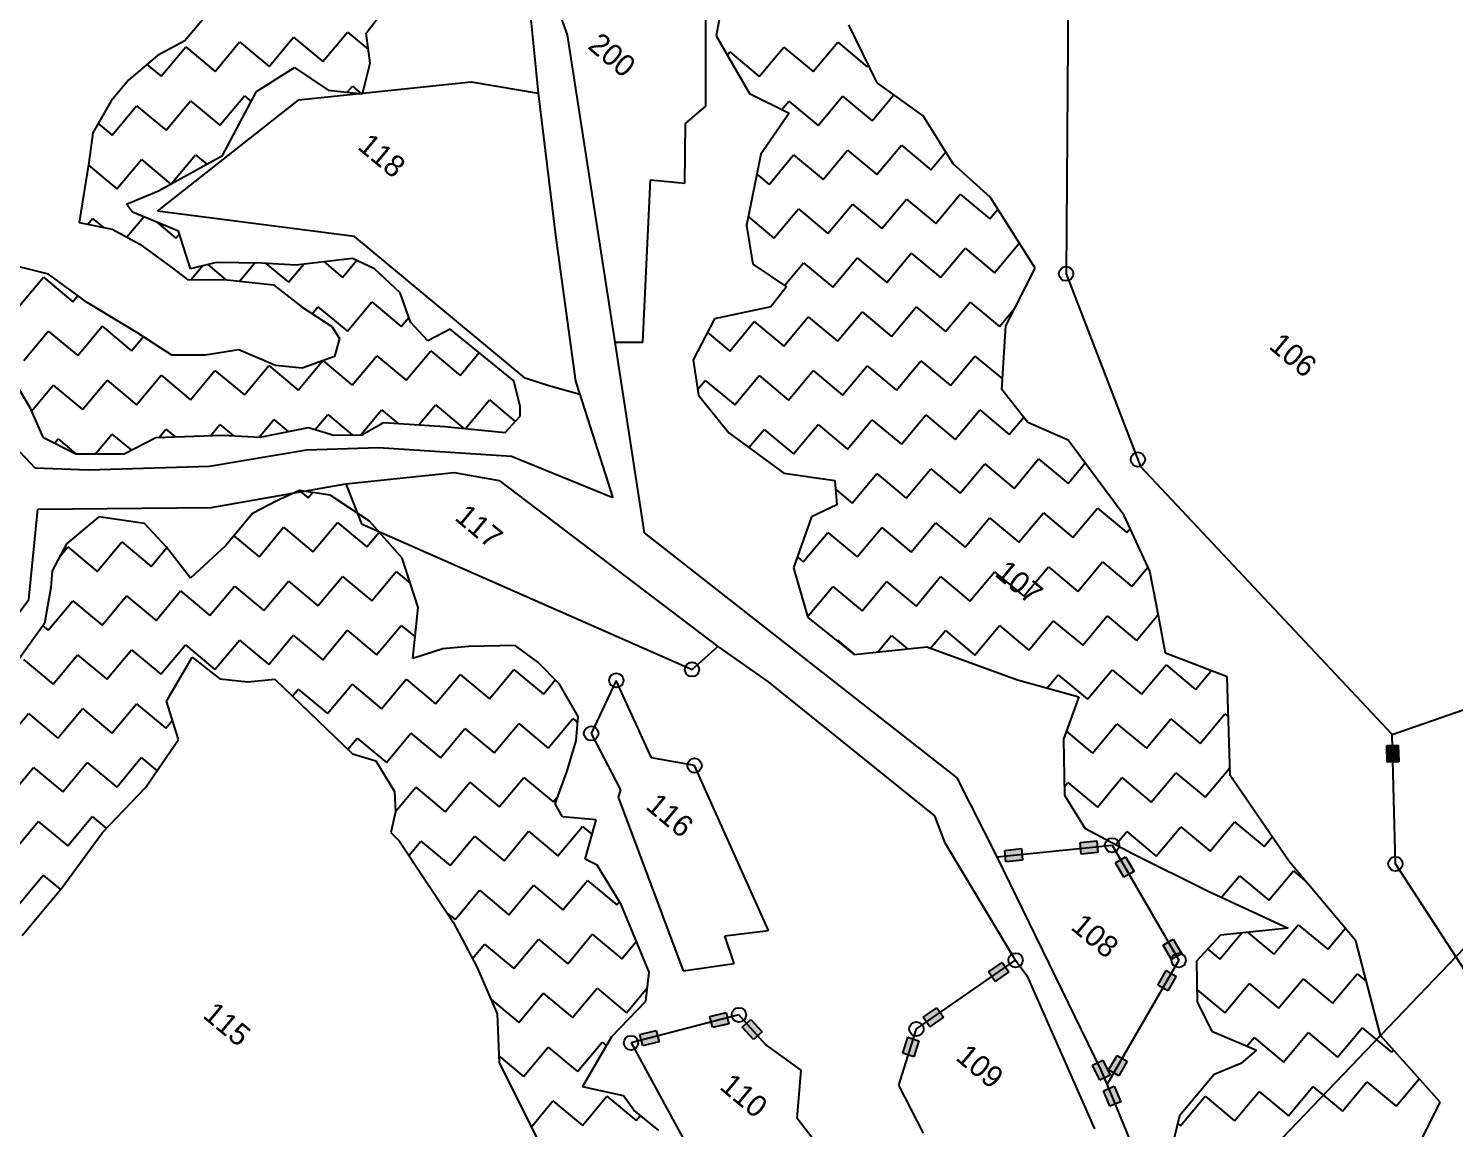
# Model space of a CAD drawing. Header units: metres. Extents: x 316400 to 324250, y 1868140 to 1873603.
# Drawn here: x 319097 to 319768, y 1869426 to 1869943 of the extents above; entities that cross this region are included whole.
import ezdxf

# ---------------------------------------------------------------- set-up
doc = ezdxf.new("R2010")
doc.units = ezdxf.units.M
for name, color, linetype in [('OFF', 1, 'Continuous'), ('POLY_HATCH', 12, 'Continuous'), ('POLY_PARCEL', 6, 'Continuous'), ('POLY_WATER', 4, 'Continuous'), ('TEXT_PARCEL', 7, 'Continuous')]:
    doc.layers.add(name, color=color, linetype=linetype)
doc.styles.add('TEXT_MAP', font='')
doc.styles.get('TEXT_MAP').set_extended_font_data('Kruti Dev 050')

msp = doc.modelspace()

# ---------------------------------------------------------------- hatches: boundary and pattern name
for points in [[(319736.06, 1869598.51), (319741.51, 1869598.65), (319741.32, 1869606.54), (319735.86, 1869606.4)], [(319591.7, 1869560.65), (319592.26, 1869555.22), (319600.11, 1869556.03), (319599.55, 1869561.46)], [(319564.7, 1869552.4), (319564.15, 1869557.83), (319556.3, 1869557.02), (319556.85, 1869551.59)], [(319612.35, 1869544.34), (319617.08, 1869547.07), (319613.13, 1869553.91), (319608.4, 1869551.17)], [(319635.51, 1869515.19), (319630.79, 1869512.46), (319634.74, 1869505.63), (319639.47, 1869508.36)], [(319548.66, 1869499.86), (319551.77, 1869495.37), (319558.26, 1869499.87), (319555.14, 1869504.36)], [(319628.21, 1869493.7), (319632.94, 1869490.97), (319636.88, 1869497.8), (319632.16, 1869500.53)], [(319426.6, 1869475.52), (319425.3, 1869480.82), (319417.64, 1869478.95), (319418.93, 1869473.65)], [(319527.5, 1869478.54), (319524.39, 1869483.02), (319517.91, 1869478.52), (319521.02, 1869474.04)], [(319393.75, 1869467.02), (319392.46, 1869472.32), (319384.79, 1869470.46), (319386.08, 1869465.15)], [(319438.11, 1869468.03), (319442.17, 1869471.68), (319436.89, 1869477.55), (319432.83, 1869473.9)], [(319508.34, 1869461.61), (319513.55, 1869459.98), (319515.91, 1869467.51), (319510.7, 1869469.14)], [(319613.81, 1869457.84), (319609.08, 1869460.57), (319605.14, 1869453.74), (319609.86, 1869451.01)], [(319602.41, 1869458.4), (319597.51, 1869456), (319600.97, 1869448.91), (319605.88, 1869451.31)], [(319605.76, 1869436.69), (319610.8, 1869438.77), (319607.79, 1869446.07), (319602.74, 1869443.98)]]:
    msp.add_hatch(color=256).paths.add_polyline_path(points)

# ---------------------------------------------------------------- linework, layer by layer
for p, q in [((319735.86, 1869606.4), (319741.32, 1869606.54)), ((319736.06, 1869598.51), (319735.86, 1869606.4)), ((319741.32, 1869606.54), (319741.51, 1869598.65)), ((319741.51, 1869598.65), (319736.06, 1869598.51)), ((319591.7, 1869560.65), (319599.55, 1869561.46)), ((319592.26, 1869555.22), (319591.7, 1869560.65)), ((319599.55, 1869561.46), (319600.11, 1869556.03)), ((319556.3, 1869557.02), (319564.15, 1869557.83)), ((319556.85, 1869551.59), (319556.3, 1869557.02)), ((319564.15, 1869557.83), (319564.7, 1869552.4)), ((319600.11, 1869556.03), (319592.26, 1869555.22)), ((319608.4, 1869551.17), (319613.13, 1869553.91)), ((319613.13, 1869553.91), (319617.08, 1869547.07)), ((319564.7, 1869552.4), (319556.85, 1869551.59)), ((319612.35, 1869544.34), (319608.4, 1869551.17)), ((319617.08, 1869547.07), (319612.35, 1869544.34)), ((319630.79, 1869512.46), (319635.51, 1869515.19)), ((319634.74, 1869505.63), (319630.79, 1869512.46)), ((319635.51, 1869515.19), (319639.47, 1869508.36)), ((319639.47, 1869508.36), (319634.74, 1869505.63)), ((319548.66, 1869499.86), (319555.14, 1869504.36)), ((319551.77, 1869495.37), (319548.66, 1869499.86)), ((319558.26, 1869499.87), (319551.77, 1869495.37)), ((319555.14, 1869504.36), (319558.26, 1869499.87)), ((319628.21, 1869493.7), (319632.16, 1869500.53)), ((319632.16, 1869500.53), (319636.88, 1869497.8)), ((319632.94, 1869490.97), (319628.21, 1869493.7)), ((319636.88, 1869497.8), (319632.94, 1869490.97)), ((319417.64, 1869478.95), (319425.3, 1869480.82)), ((319418.93, 1869473.65), (319417.64, 1869478.95)), ((319425.3, 1869480.82), (319426.6, 1869475.52)), ((319517.91, 1869478.52), (319524.39, 1869483.02)), ((319524.39, 1869483.02), (319527.5, 1869478.54)), ((319384.79, 1869470.46), (319392.46, 1869472.32)), ((319392.46, 1869472.32), (319393.75, 1869467.02)), ((319426.6, 1869475.52), (319418.93, 1869473.65)), ((319432.83, 1869473.9), (319436.89, 1869477.55)), ((319438.11, 1869468.03), (319432.83, 1869473.9)), ((319436.89, 1869477.55), (319442.17, 1869471.68)), ((319521.02, 1869474.04), (319517.91, 1869478.52)), ((319527.5, 1869478.54), (319521.02, 1869474.04)), ((319386.08, 1869465.15), (319384.79, 1869470.46)), ((319393.75, 1869467.02), (319386.08, 1869465.15)), ((319442.17, 1869471.68), (319438.11, 1869468.03)), ((319508.34, 1869461.61), (319510.7, 1869469.14)), ((319510.7, 1869469.14), (319515.91, 1869467.51)), ((319515.91, 1869467.51), (319513.55, 1869459.98)), ((319513.55, 1869459.98), (319508.34, 1869461.61)), ((319605.14, 1869453.74), (319609.08, 1869460.57)), ((319609.08, 1869460.57), (319613.81, 1869457.84)), ((319597.51, 1869456), (319602.41, 1869458.4)), ((319600.97, 1869448.91), (319597.51, 1869456)), ((319602.41, 1869458.4), (319605.88, 1869451.31)), ((319609.86, 1869451.01), (319605.14, 1869453.74)), ((319613.81, 1869457.84), (319609.86, 1869451.01)), ((319605.88, 1869451.31), (319600.97, 1869448.91)), ((319602.74, 1869443.98), (319607.79, 1869446.07)), ((319607.79, 1869446.07), (319610.8, 1869438.77)), ((319605.76, 1869436.69), (319602.74, 1869443.98)), ((319610.8, 1869438.77), (319605.76, 1869436.69))]:
    msp.add_line(p, q)
for centre in [(319585.13, 1869828.16), (319618.87, 1869740.82), (319373.66, 1869636.96), (319409.25, 1869642.1), (319361.84, 1869612.03), (319410.43, 1869596.93), (319606.77, 1869559.45), (319739.98, 1869550.67), (319561.39, 1869505.37), (319638.07, 1869505.32), (319431.31, 1869479.62), (319514.77, 1869473.03), (319380.57, 1869466.49)]:
    msp.add_circle(centre, 3.38)
at = {"layer": 'OFF'}
msp.add_line((319651.3, 1869384.76), (319800.96, 1869540.99), dxfattribs=at)
at = {"layer": 'POLY_HATCH'}
for p, q in [((319425.25, 1869965.45), (319420.53, 1869940.07)), ((319188.38, 1869958.78), (319170.77, 1869937.67)), ((319255.98, 1869941.28), (319264.56, 1869952.34)), ((319496.36, 1869917.92), (319482.97, 1869945.25)), ((319170.77, 1869937.67), (319157.9, 1869930.84)), ((319257.97, 1869927.26), (319255.98, 1869941.28)), ((319420.53, 1869940.07), (319436.29, 1869912.95)), ((319157.9, 1869930.84), (319144.46, 1869919.41)), ((319204.51, 1869913.92), (319222.31, 1869925.11)), ((319222.31, 1869925.11), (319238.19, 1869914.47)), ((319254.32, 1869912.73), (319257.97, 1869927.26)), ((319144.46, 1869919.41), (319136.14, 1869909.43)), ((319517.94, 1869902.38), (319496.36, 1869917.92)), ((319136.14, 1869909.43), (319127.56, 1869894.46)), ((319188.44, 1869883.72), (319204.51, 1869913.92)), ((319238.19, 1869914.47), (319254.32, 1869912.73)), ((319436.29, 1869912.95), (319454.91, 1869903.72)), ((319454.91, 1869903.72), (319441.58, 1869884.44)), ((319532.09, 1869879.9), (319517.94, 1869902.38)), ((319127.56, 1869894.46), (319125.64, 1869880.45)), ((319158.36, 1869867.17), (319188.44, 1869883.72)), ((319441.58, 1869884.44), (319434.92, 1869850.82)), ((319125.64, 1869880.45), (319121.09, 1869852.35)), ((319549.53, 1869863.99), (319532.09, 1869879.9)), ((319143.31, 1869860.84), (319158.36, 1869867.17)), ((319570.62, 1869830.78), (319549.53, 1869863.99)), ((319146.13, 1869857.19), (319143.31, 1869860.84)), ((319167.89, 1869848.15), (319146.13, 1869857.19)), ((319121.09, 1869852.35), (319136.65, 1869849.14)), ((319136.65, 1869849.14), (319149.71, 1869842.15)), ((319173.4, 1869830.54), (319167.89, 1869848.15)), ((319434.92, 1869850.82), (319437.91, 1869832.71)), ((319149.71, 1869842.15), (319164.18, 1869831.39)), ((319249.64, 1869835.28), (319222.95, 1869832.17)), ((319260.01, 1869830.54), (319249.64, 1869835.28)), ((319106.62, 1869827.97), (319086.65, 1869832.92)), ((319124.87, 1869814.71), (319106.62, 1869827.97)), ((319164.18, 1869831.39), (319172.18, 1869825.36)), ((319185.56, 1869833.41), (319173.4, 1869830.54)), ((319206.88, 1869833.2), (319185.56, 1869833.41)), ((319222.95, 1869832.17), (319206.88, 1869833.2)), ((319272.05, 1869819.2), (319260.01, 1869830.54)), ((319437.91, 1869832.71), (319453.67, 1869822.03)), ((319556.8, 1869803.68), (319570.62, 1869830.78)), ((319172.18, 1869825.36), (319189.21, 1869825.48)), ((319189.21, 1869825.48), (319212.51, 1869822.96)), ((319212.51, 1869822.96), (319225.89, 1869812.46)), ((319453.67, 1869822.03), (319446.32, 1869812.55)), ((319148.17, 1869800.48), (319124.87, 1869814.71)), ((319276.85, 1869805.44), (319272.05, 1869819.2)), ((319225.89, 1869812.46), (319239.84, 1869803.42)), ((319446.32, 1869812.55), (319419.77, 1869807.02)), ((319239.84, 1869803.42), (319243.55, 1869797.72)), ((319285.11, 1869796.6), (319276.85, 1869805.44)), ((319295.6, 1869802.16), (319285.11, 1869796.6)), ((319325.5, 1869777.87), (319295.6, 1869802.16)), ((319419.77, 1869807.02), (319409.72, 1869787.74)), ((319554.89, 1869773.78), (319556.8, 1869803.68)), ((319164.75, 1869789.91), (319148.17, 1869800.48)), ((319243.55, 1869797.72), (319241.12, 1869789.34)), ((319180.37, 1869789.9), (319164.75, 1869789.91)), ((319196.12, 1869792.38), (319180.37, 1869789.9)), ((319213.47, 1869785.07), (319196.12, 1869792.38)), ((319241.12, 1869789.34), (319226.01, 1869783.72)), ((319409.72, 1869787.74), (319412.28, 1869771.08)), ((319088.48, 1869781.16), (319097.7, 1869765.66)), ((319226.01, 1869783.72), (319213.47, 1869785.07)), ((319328.38, 1869765.71), (319325.5, 1869777.87)), ((319412.28, 1869771.08), (319426.59, 1869753.4)), ((319567.2, 1869758.3), (319554.89, 1869773.78)), ((319097.7, 1869765.66), (319103.97, 1869751.32)), ((319321.37, 1869753.52), (319328.48, 1869761.26)), ((319328.48, 1869761.26), (319328.38, 1869765.71)), ((319206.2, 1869751.3), (319228.87, 1869755.83)), ((319228.87, 1869755.83), (319240.9, 1869752.3)), ((319254.02, 1869752.42), (319264.14, 1869758.3)), ((319264.14, 1869758.3), (319293.07, 1869756.29)), ((319293.07, 1869756.29), (319321.37, 1869753.52)), ((319586.04, 1869749.99), (319567.2, 1869758.3)), ((319103.97, 1869751.32), (319119.59, 1869743.5)), ((319142.31, 1869743.42), (319157.23, 1869751.15)), ((319157.23, 1869751.15), (319188.73, 1869752.21)), ((319188.73, 1869752.21), (319206.2, 1869751.3)), ((319240.9, 1869752.3), (319254.02, 1869752.42)), ((319426.59, 1869753.4), (319452.38, 1869734.36)), ((319612.42, 1869714.56), (319586.04, 1869749.99)), ((319119.59, 1869743.5), (319142.31, 1869743.42)), ((319452.38, 1869734.36), (319476.44, 1869731)), ((319476.44, 1869731), (319477.33, 1869719.57)), ((319214.12, 1869721.38), (319202.59, 1869715.37)), ((319224.68, 1869726.24), (319214.12, 1869721.38)), ((319239.08, 1869723.99), (319224.68, 1869726.24)), ((319257.58, 1869711.81), (319239.08, 1869723.99)), ((319130.32, 1869713.83), (319115.15, 1869701.1)), ((319151.89, 1869710.8), (319130.32, 1869713.83)), ((319202.59, 1869715.37), (319193.31, 1869704.24)), ((319465.45, 1869713.87), (319457.01, 1869689.95)), ((319477.33, 1869719.57), (319465.45, 1869713.87)), ((319624.52, 1869688.31), (319612.42, 1869714.56)), ((319162.14, 1869699.66), (319151.89, 1869710.8)), ((319273.01, 1869694.39), (319257.58, 1869711.81)), ((319115.15, 1869701.1), (319108.49, 1869688.43)), ((319190.11, 1869700.41), (319173.4, 1869685.06)), ((319193.31, 1869704.24), (319190.11, 1869700.41)), ((319173.4, 1869685.06), (319162.14, 1869699.66)), ((319280.44, 1869671.28), (319273.01, 1869694.39)), ((319108.49, 1869688.43), (319107.78, 1869680.56)), ((319457.01, 1869689.95), (319463.77, 1869666.5)), ((319627.61, 1869672.3), (319624.52, 1869688.31)), ((319107.78, 1869680.56), (319104.77, 1869663.73)), ((319278, 1869647.28), (319280.44, 1869671.28)), ((319631.9, 1869649.83), (319627.61, 1869672.3)), ((319104.77, 1869663.73), (319089.35, 1869642.1)), ((319463.77, 1869666.5), (319485.52, 1869649.19)), ((319326.08, 1869653.38), (319304.12, 1869652.82)), ((319336.79, 1869645.57), (319326.08, 1869653.38)), ((319162.24, 1869627.22), (319174.21, 1869647.82)), ((319174.21, 1869647.82), (319187.2, 1869637.63)), ((319292.15, 1869651.75), (319278, 1869647.28)), ((319304.12, 1869652.82), (319292.15, 1869651.75)), ((319485.52, 1869649.19), (319519.72, 1869652.72)), ((319519.72, 1869652.72), (319562.21, 1869637.27)), ((319660.87, 1869638.55), (319631.9, 1869649.83)), ((319346.97, 1869635.13), (319336.79, 1869645.57)), ((319187.2, 1869637.63), (319200.45, 1869636.34)), ((319200.45, 1869636.34), (319213.13, 1869637.48)), ((319213.13, 1869637.48), (319249.68, 1869602.44)), ((319355.8, 1869619.95), (319346.97, 1869635.13)), ((319562.21, 1869637.27), (319591.18, 1869629.28)), ((319662.24, 1869592.2), (319660.87, 1869638.55)), ((319167.87, 1869609.1), (319162.24, 1869627.22)), ((319591.18, 1869629.28), (319583.88, 1869609.34)), ((319354.71, 1869608.5), (319355.8, 1869619.95)), ((319152.51, 1869586.77), (319167.87, 1869609.1)), ((319350.36, 1869593.91), (319354.71, 1869608.5)), ((319583.88, 1869609.34), (319584.33, 1869582.94)), ((319249.68, 1869602.44), (319260.63, 1869599.17)), ((319260.63, 1869599.17), (319269.4, 1869584.7)), ((319344.98, 1869578.87), (319350.36, 1869593.91)), ((319132.09, 1869565.41), (319152.51, 1869586.77)), ((319689.97, 1869551.82), (319662.24, 1869592.2)), ((319269.4, 1869584.7), (319269.91, 1869575.16)), ((319584.33, 1869582.94), (319593.95, 1869567.52)), ((319269.91, 1869575.16), (319267.6, 1869565.37)), ((319348.37, 1869572.79), (319344.98, 1869578.87)), ((319364.12, 1869571.37), (319348.37, 1869572.79)), ((319359.06, 1869552.81), (319364.12, 1869571.37)), ((319593.95, 1869567.52), (319616.72, 1869555.38)), ((319113.14, 1869539.56), (319132.09, 1869565.41)), ((319267.6, 1869565.37), (319271.51, 1869561.46)), ((319271.51, 1869561.46), (319296.99, 1869523.29)), ((319364.63, 1869550.11), (319359.06, 1869552.81)), ((319616.72, 1869555.38), (319651.62, 1869538.05)), ((319375.9, 1869531.61), (319364.63, 1869550.11)), ((319721.3, 1869514.45), (319689.97, 1869551.82)), ((319094.25, 1869516.92), (319113.14, 1869539.56)), ((319651.62, 1869538.05), (319689.53, 1869520.4)), ((319389.08, 1869499.79), (319375.9, 1869531.61)), ((319296.99, 1869523.29), (319308.12, 1869502.29)), ((319689.53, 1869520.4), (319657.71, 1869517.09)), ((319657.71, 1869517.09), (319646.42, 1869504.86)), ((319732.97, 1869469.93), (319721.3, 1869514.45)), ((319308.12, 1869502.29), (319317.6, 1869480.07)), ((319387.48, 1869486.15), (319389.08, 1869499.79)), ((319646.42, 1869504.86), (319646.82, 1869485.62)), ((319371.61, 1869469.46), (319387.48, 1869486.15)), ((319646.82, 1869485.62), (319653.58, 1869472.04)), ((319317.6, 1869480.07), (319318.62, 1869457.09)), ((319357.78, 1869445.85), (319371.61, 1869469.46)), ((319653.58, 1869472.04), (319674.58, 1869463.02)), ((319761.08, 1869438.55), (319732.97, 1869469.93)), ((319674.58, 1869463.02), (319667.22, 1869456.83)), ((319318.62, 1869457.09), (319342.88, 1869408.88)), ((319667.22, 1869456.83), (319654.69, 1869451.67)), ((319376.98, 1869441.55), (319357.78, 1869445.85)), ((319654.69, 1869451.67), (319638.38, 1869432.12)), ((319381.85, 1869434.89), (319376.98, 1869441.55)), ((319393.63, 1869425.31), (319381.85, 1869434.89)), ((319638.38, 1869432.12), (319635.88, 1869421.88)), ((319739.44, 1869395.51), (319761.08, 1869438.55))]:
    msp.add_line(p, q, dxfattribs=at)
at = {"layer": 'POLY_HATCH', "linetype": 'Continuous'}
for p, q in [((319235.74, 1869927.92), (319247.27, 1869941.75)), ((319247.27, 1869941.75), (319257.07, 1869933.57)), ((319159.66, 1869921.04), (319171.19, 1869934.86)), ((319171.19, 1869934.86), (319185.02, 1869923.33)), ((319185.02, 1869923.33), (319196.55, 1869937.16)), ((319196.55, 1869937.16), (319210.38, 1869925.63)), ((319210.38, 1869925.63), (319221.91, 1869939.45)), ((319221.91, 1869939.45), (319235.74, 1869927.92)), ((319440.9, 1869920.93), (319452.43, 1869934.75)), ((319452.43, 1869934.75), (319466.25, 1869923.22)), ((319466.25, 1869923.22), (319477.79, 1869937.05)), ((319477.79, 1869937.05), (319491.61, 1869925.52)), ((319425.82, 1869930.96), (319427.07, 1869932.46)), ((319427.07, 1869932.46), (319440.9, 1869920.93)), ((319152.95, 1869926.63), (319159.66, 1869921.04)), ((319491.61, 1869925.52), (319492.26, 1869926.29)), ((319247.15, 1869913.5), (319249.56, 1869916.39)), ((319249.56, 1869916.39), (319253.9, 1869912.77)), ((319161.96, 1869895.68), (319173.49, 1869909.51)), ((319173.49, 1869909.51), (319187.31, 1869897.97)), ((319187.31, 1869897.97), (319198.85, 1869911.8)), ((319198.85, 1869911.8), (319201.99, 1869909.18)), ((319451.43, 1869905.45), (319454.72, 1869909.39)), ((319454.72, 1869909.39), (319468.55, 1869897.86)), ((319468.55, 1869897.86), (319480.08, 1869911.69)), ((319480.08, 1869911.69), (319493.91, 1869900.16)), ((319493.91, 1869900.16), (319504.08, 1869912.36)), ((319136.6, 1869893.38), (319148.13, 1869907.21)), ((319148.13, 1869907.21), (319161.96, 1869895.68)), ((319130.06, 1869898.83), (319136.6, 1869893.38)), ((319496.2, 1869874.8), (319507.73, 1869888.63)), ((319507.73, 1869888.63), (319521.56, 1869877.09)), ((319138.89, 1869868.03), (319150.42, 1869881.85)), ((319150.42, 1869881.85), (319164.19, 1869870.37)), ((319164.39, 1869870.48), (319175.78, 1869884.15)), ((319175.78, 1869884.15), (319181.12, 1869879.69)), ((319445.49, 1869870.21), (319457.02, 1869884.04)), ((319457.02, 1869884.04), (319470.84, 1869872.5)), ((319470.84, 1869872.5), (319482.38, 1869886.33)), ((319482.38, 1869886.33), (319496.2, 1869874.8)), ((319521.56, 1869877.09), (319528.57, 1869885.5)), ((319125.44, 1869879.24), (319138.89, 1869868.03)), ((319439.71, 1869875.03), (319445.49, 1869870.21)), ((319473.14, 1869847.15), (319484.67, 1869860.97)), ((319484.67, 1869860.97), (319498.5, 1869849.44)), ((319498.5, 1869849.44), (319510.03, 1869863.27)), ((319510.03, 1869863.27), (319523.86, 1869851.74)), ((319523.86, 1869851.74), (319535.39, 1869865.56)), ((319535.39, 1869865.56), (319549.21, 1869854.03)), ((319143.52, 1869845.46), (319151.45, 1869854.98)), ((319435.73, 1869854.9), (319447.78, 1869844.85)), ((319447.78, 1869844.85), (319459.31, 1869858.68)), ((319459.31, 1869858.68), (319473.14, 1869847.15)), ((319549.21, 1869854.03), (319552.98, 1869858.55)), ((319125.12, 1869851.52), (319127.36, 1869854.2)), ((319127.36, 1869854.2), (319132.37, 1869850.02)), ((319157.6, 1869852.42), (319166.55, 1869844.96)), ((319166.55, 1869844.96), (319168.25, 1869847.01)), ((319551.51, 1869828.67), (319563.04, 1869842.5)), ((319563.04, 1869842.5), (319563.33, 1869842.26)), ((319244.92, 1869826.49), (319251.53, 1869834.42)), ((319475.43, 1869821.79), (319486.97, 1869835.61)), ((319486.97, 1869835.61), (319500.79, 1869824.08)), ((319500.79, 1869824.08), (319512.32, 1869837.91)), ((319512.32, 1869837.91), (319526.15, 1869826.38)), ((319526.15, 1869826.38), (319537.68, 1869840.2)), ((319537.68, 1869840.2), (319551.51, 1869828.67)), ((319173.65, 1869825.37), (319179.08, 1869831.88)), ((319181.54, 1869832.46), (319190.01, 1869825.39)), ((319196.53, 1869824.69), (319203.65, 1869833.24)), ((319208.91, 1869833.07), (319219.56, 1869824.19)), ((319219.56, 1869824.19), (319226.56, 1869832.59)), ((319236.25, 1869833.72), (319244.92, 1869826.49)), ((319452.73, 1869822.67), (319461.61, 1869833.32)), ((319461.61, 1869833.32), (319475.43, 1869821.79)), ((319092.77, 1869812.72), (319104.3, 1869826.55)), ((319104.3, 1869826.55), (319118.12, 1869815.01)), ((319118.12, 1869815.01), (319120.51, 1869817.88)), ((319247.21, 1869801.13), (319258.74, 1869814.96)), ((319258.74, 1869814.96), (319272.57, 1869803.43)), ((319528.45, 1869801.02), (319539.98, 1869814.85)), ((319539.98, 1869814.85), (319553.8, 1869803.31)), ((319230.64, 1869809.38), (319233.38, 1869812.66)), ((319233.38, 1869812.66), (319247.21, 1869801.13)), ((319272.57, 1869803.43), (319276.08, 1869807.64)), ((319452.37, 1869794.13), (319463.9, 1869807.96)), ((319463.9, 1869807.96), (319477.73, 1869796.43)), ((319477.73, 1869796.43), (319489.26, 1869810.26)), ((319489.26, 1869810.26), (319503.09, 1869798.72)), ((319503.09, 1869798.72), (319514.62, 1869812.55)), ((319514.62, 1869812.55), (319528.45, 1869801.02)), ((319553.8, 1869803.31), (319561.04, 1869811.99)), ((319095.06, 1869787.36), (319106.59, 1869801.19)), ((319106.59, 1869801.19), (319120.42, 1869789.66)), ((319120.42, 1869789.66), (319131.95, 1869803.48)), ((319131.95, 1869803.48), (319145.78, 1869791.95)), ((319416.45, 1869800.65), (319427.01, 1869791.84)), ((319427.01, 1869791.84), (319438.54, 1869805.67)), ((319438.54, 1869805.67), (319452.37, 1869794.13)), ((319145.78, 1869791.95), (319151.25, 1869798.52)), ((319224.15, 1869773.48), (319235.68, 1869787.31)), ((319235.68, 1869787.31), (319249.51, 1869775.77)), ((319249.51, 1869775.77), (319261.04, 1869789.6)), ((319261.04, 1869789.6), (319274.86, 1869778.07)), ((319274.86, 1869778.07), (319286.4, 1869791.9)), ((319286.4, 1869791.9), (319300.22, 1869780.36)), ((319300.22, 1869780.36), (319309.19, 1869791.12)), ((319530.74, 1869775.66), (319542.27, 1869789.49)), ((319542.27, 1869789.49), (319555.2, 1869778.71)), ((319173.43, 1869768.89), (319184.96, 1869782.71)), ((319184.96, 1869782.71), (319198.79, 1869771.18)), ((319198.79, 1869771.18), (319210.32, 1869785.01)), ((319210.32, 1869785.01), (319224.15, 1869773.48)), ((319454.67, 1869768.78), (319466.2, 1869782.6)), ((319466.2, 1869782.6), (319480.02, 1869771.07)), ((319480.02, 1869771.07), (319491.56, 1869784.9)), ((319491.56, 1869784.9), (319505.38, 1869773.37)), ((319505.38, 1869773.37), (319516.91, 1869787.19)), ((319516.91, 1869787.19), (319530.74, 1869775.66)), ((319098.63, 1869763.53), (319108.89, 1869775.83)), ((319108.89, 1869775.83), (319122.72, 1869764.3)), ((319122.72, 1869764.3), (319134.25, 1869778.12)), ((319134.25, 1869778.12), (319148.07, 1869766.59)), ((319148.07, 1869766.59), (319159.6, 1869780.42)), ((319159.6, 1869780.42), (319173.43, 1869768.89)), ((319411.88, 1869773.69), (319415.48, 1869778.01)), ((319415.48, 1869778.01), (319429.31, 1869766.48)), ((319429.31, 1869766.48), (319440.84, 1869780.31)), ((319440.84, 1869780.31), (319454.67, 1869768.78)), ((319302.8, 1869755.34), (319314.05, 1869768.83)), ((319314.05, 1869768.83), (319326.16, 1869758.73)), ((319232.09, 1869754.89), (319237.97, 1869761.95)), ((319237.97, 1869761.95), (319249.45, 1869752.38)), ((319253.47, 1869752.42), (319263.33, 1869764.24)), ((319263.33, 1869764.24), (319271.03, 1869757.82)), ((319280.86, 1869757.14), (319288.69, 1869766.54)), ((319288.69, 1869766.54), (319302.02, 1869755.42)), ((319507.68, 1869748.01), (319519.21, 1869761.83)), ((319519.21, 1869761.83), (319533.04, 1869750.3)), ((319533.04, 1869750.3), (319544.57, 1869764.13)), ((319544.57, 1869764.13), (319558.39, 1869752.6)), ((319558.39, 1869752.6), (319565.22, 1869760.79)), ((319158.68, 1869751.2), (319161.9, 1869755.06)), ((319161.9, 1869755.06), (319166.23, 1869751.45)), ((319182.8, 1869752.01), (319187.26, 1869757.36)), ((319187.26, 1869757.36), (319193.74, 1869751.95)), ((319205.68, 1869751.33), (319212.62, 1869759.65)), ((319212.62, 1869759.65), (319219.45, 1869753.95)), ((319436.03, 1869746.43), (319443.14, 1869754.95)), ((319443.14, 1869754.95), (319456.96, 1869743.42)), ((319456.96, 1869743.42), (319468.49, 1869757.24)), ((319468.49, 1869757.24), (319482.32, 1869745.71)), ((319482.32, 1869745.71), (319493.85, 1869759.54)), ((319493.85, 1869759.54), (319507.68, 1869748.01)), ((319109.56, 1869748.52), (319111.18, 1869750.47)), ((319111.18, 1869750.47), (319119.48, 1869743.55)), ((319128.78, 1869743.47), (319136.54, 1869752.77)), ((319136.54, 1869752.77), (319145.67, 1869745.16)), ((319560.69, 1869727.24), (319572.22, 1869741.07)), ((319572.22, 1869741.07), (319586.05, 1869729.54)), ((319484.62, 1869720.36), (319496.15, 1869734.18)), ((319496.15, 1869734.18), (319509.97, 1869722.65)), ((319509.97, 1869722.65), (319521.5, 1869736.48)), ((319521.5, 1869736.48), (319535.33, 1869724.95)), ((319535.33, 1869724.95), (319546.86, 1869738.77)), ((319546.86, 1869738.77), (319560.69, 1869727.24)), ((319586.05, 1869729.54), (319594.09, 1869739.18)), ((319470.71, 1869731.8), (319470.79, 1869731.89)), ((319470.79, 1869731.89), (319470.93, 1869731.76)), ((319476.76, 1869726.91), (319484.62, 1869720.36)), ((319224.61, 1869726.21), (319228.74, 1869722.76)), ((319228.74, 1869722.76), (319230.83, 1869725.28)), ((319562.98, 1869701.88), (319574.52, 1869715.71)), ((319574.52, 1869715.71), (319588.34, 1869704.18)), ((319588.34, 1869704.18), (319599.87, 1869718)), ((319599.87, 1869718), (319613.7, 1869706.47)), ((319205.67, 1869695.11), (319217.21, 1869708.94)), ((319217.21, 1869708.94), (319231.03, 1869697.4)), ((319231.03, 1869697.4), (319242.56, 1869711.23)), ((319242.56, 1869711.23), (319256.39, 1869699.7)), ((319486.91, 1869695), (319498.44, 1869708.82)), ((319498.44, 1869708.82), (319512.27, 1869697.29)), ((319512.27, 1869697.29), (319523.8, 1869711.12)), ((319523.8, 1869711.12), (319537.63, 1869699.59)), ((319537.63, 1869699.59), (319549.16, 1869713.41)), ((319549.16, 1869713.41), (319562.98, 1869701.88)), ((319613.7, 1869706.47), (319615.28, 1869708.36)), ((319129.6, 1869688.22), (319141.13, 1869702.05)), ((319141.13, 1869702.05), (319154.96, 1869690.52)), ((319193.89, 1869704.94), (319205.67, 1869695.11)), ((319256.39, 1869699.7), (319262.17, 1869706.63)), ((319461.55, 1869692.7), (319473.08, 1869706.53)), ((319473.08, 1869706.53), (319486.91, 1869695)), ((319112.16, 1869695.43), (319115.77, 1869699.76)), ((319115.77, 1869699.76), (319129.6, 1869688.22)), ((319154.96, 1869690.52), (319162.35, 1869699.38)), ((319458.79, 1869695), (319461.55, 1869692.7)), ((319258.69, 1869674.34), (319270.22, 1869688.17)), ((319270.22, 1869688.17), (319276.76, 1869682.71)), ((319539.92, 1869674.23), (319551.45, 1869688.06)), ((319551.45, 1869688.06), (319565.28, 1869676.52)), ((319565.28, 1869676.52), (319576.81, 1869690.35)), ((319576.81, 1869690.35), (319590.64, 1869678.82)), ((319590.64, 1869678.82), (319602.17, 1869692.65)), ((319602.17, 1869692.65), (319616, 1869681.11)), ((319616, 1869681.11), (319623.62, 1869690.25)), ((319182.61, 1869667.46), (319194.14, 1869681.28)), ((319194.14, 1869681.28), (319207.97, 1869669.75)), ((319207.97, 1869669.75), (319219.5, 1869683.58)), ((319219.5, 1869683.58), (319233.33, 1869672.05)), ((319233.33, 1869672.05), (319244.86, 1869685.87)), ((319244.86, 1869685.87), (319258.69, 1869674.34)), ((319463.85, 1869667.34), (319475.38, 1869681.17)), ((319475.38, 1869681.17), (319489.21, 1869669.64)), ((319489.21, 1869669.64), (319500.74, 1869683.47)), ((319500.74, 1869683.47), (319514.56, 1869671.93)), ((319514.56, 1869671.93), (319526.09, 1869685.76)), ((319526.09, 1869685.76), (319539.92, 1869674.23)), ((319106.54, 1869660.57), (319118.07, 1869674.4)), ((319118.07, 1869674.4), (319131.9, 1869662.87)), ((319131.9, 1869662.87), (319143.43, 1869676.69)), ((319143.43, 1869676.69), (319157.25, 1869665.16)), ((319157.25, 1869665.16), (319168.79, 1869678.99)), ((319168.79, 1869678.99), (319182.61, 1869667.46)), ((319463.43, 1869667.69), (319463.85, 1869667.34)), ((319592.93, 1869653.46), (319604.46, 1869667.29)), ((319604.46, 1869667.29), (319618.29, 1869655.76)), ((319618.29, 1869655.76), (319628.45, 1869667.93)), ((319104.02, 1869662.67), (319106.54, 1869660.57)), ((319235.62, 1869646.69), (319247.15, 1869660.51)), ((319247.15, 1869660.51), (319260.98, 1869648.98)), ((319260.98, 1869648.98), (319272.51, 1869662.81)), ((319272.51, 1869662.81), (319279.03, 1869657.38)), ((319521.45, 1869652.09), (319528.39, 1869660.4)), ((319528.39, 1869660.4), (319542.22, 1869648.87)), ((319542.22, 1869648.87), (319553.75, 1869662.7)), ((319553.75, 1869662.7), (319567.57, 1869651.17)), ((319567.57, 1869651.17), (319579.11, 1869664.99)), ((319579.11, 1869664.99), (319592.93, 1869653.46)), ((319159.55, 1869639.8), (319171.08, 1869653.63)), ((319171.08, 1869653.63), (319184.91, 1869642.1)), ((319184.91, 1869642.1), (319196.44, 1869655.92)), ((319196.44, 1869655.92), (319210.27, 1869644.39)), ((319210.27, 1869644.39), (319221.8, 1869658.22)), ((319221.8, 1869658.22), (319235.62, 1869646.69)), ((319477.48, 1869655.58), (319477.67, 1869655.81)), ((319477.67, 1869655.81), (319485.61, 1869649.2)), ((319496.54, 1869650.33), (319503.03, 1869658.11)), ((319503.03, 1869658.11), (319510.62, 1869651.78)), ((319095.01, 1869646.74), (319108.83, 1869635.21)), ((319108.83, 1869635.21), (319120.36, 1869649.04)), ((319120.36, 1869649.04), (319134.19, 1869637.51)), ((319134.19, 1869637.51), (319145.72, 1869651.33)), ((319145.72, 1869651.33), (319159.55, 1869639.8)), ((319288.63, 1869625.92), (319300.17, 1869639.75)), ((319300.17, 1869639.75), (319313.99, 1869628.21)), ((319313.99, 1869628.21), (319325.52, 1869642.04)), ((319325.52, 1869642.04), (319339.35, 1869630.51)), ((319595.23, 1869628.1), (319606.76, 1869641.93)), ((319606.76, 1869641.93), (319620.59, 1869630.4)), ((319620.59, 1869630.4), (319632.12, 1869644.22)), ((319632.12, 1869644.22), (319645.94, 1869632.69)), ((319645.94, 1869632.69), (319653.29, 1869641.5)), ((319237.92, 1869621.33), (319249.45, 1869635.16)), ((319249.45, 1869635.16), (319263.28, 1869623.62)), ((319263.28, 1869623.62), (319274.81, 1869637.45)), ((319274.81, 1869637.45), (319288.63, 1869625.92)), ((319339.35, 1869630.51), (319344.94, 1869637.21)), ((319576.21, 1869633.41), (319581.4, 1869639.63)), ((319581.4, 1869639.63), (319595.23, 1869628.1)), ((319221.36, 1869629.59), (319224.09, 1869632.86)), ((319224.09, 1869632.86), (319237.92, 1869621.33)), ((319085.77, 1869607.56), (319097.3, 1869621.39)), ((319097.3, 1869621.39), (319111.13, 1869609.85)), ((319111.13, 1869609.85), (319122.66, 1869623.68)), ((319122.66, 1869623.68), (319136.49, 1869612.15)), ((319136.49, 1869612.15), (319148.02, 1869625.98)), ((319148.02, 1869625.98), (319161.84, 1869614.44)), ((319648.24, 1869607.33), (319659.77, 1869621.16)), ((319659.77, 1869621.16), (319661.42, 1869619.79)), ((319161.84, 1869614.44), (319165.02, 1869618.26)), ((319290.93, 1869600.56), (319302.46, 1869614.39)), ((319302.46, 1869614.39), (319316.29, 1869602.86)), ((319316.29, 1869602.86), (319327.82, 1869616.68)), ((319327.82, 1869616.68), (319341.65, 1869605.15)), ((319341.65, 1869605.15), (319353.18, 1869618.98)), ((319353.18, 1869618.98), (319355.52, 1869617.02)), ((319585.22, 1869613.01), (319597.52, 1869602.74)), ((319597.52, 1869602.74), (319609.05, 1869616.57)), ((319609.05, 1869616.57), (319622.88, 1869605.04)), ((319622.88, 1869605.04), (319634.41, 1869618.87)), ((319634.41, 1869618.87), (319648.24, 1869607.33)), ((319247.42, 1869604.61), (319251.75, 1869609.8)), ((319251.75, 1869609.8), (319265.57, 1869598.27)), ((319265.57, 1869598.27), (319277.1, 1869612.09)), ((319277.1, 1869612.09), (319290.93, 1869600.56)), ((319138.78, 1869586.79), (319150.31, 1869600.62)), ((319150.31, 1869600.62), (319157.76, 1869594.4)), ((319090.04, 1869584.57), (319099.6, 1869596.03)), ((319099.6, 1869596.03), (319113.42, 1869584.5)), ((319113.42, 1869584.5), (319124.95, 1869598.32)), ((319124.95, 1869598.32), (319138.78, 1869586.79)), ((319625.18, 1869579.68), (319636.71, 1869593.51)), ((319636.71, 1869593.51), (319650.53, 1869581.98)), ((319650.53, 1869581.98), (319662.07, 1869595.8)), ((319662.07, 1869595.8), (319662.13, 1869595.75)), ((319269.9, 1869575.35), (319279.4, 1869586.73)), ((319279.4, 1869586.73), (319293.23, 1869575.2)), ((319293.23, 1869575.2), (319304.76, 1869589.03)), ((319304.76, 1869589.03), (319318.58, 1869577.5)), ((319318.58, 1869577.5), (319330.11, 1869591.33)), ((319330.11, 1869591.33), (319343.94, 1869579.79)), ((319584.27, 1869586.85), (319585.99, 1869588.92)), ((319585.99, 1869588.92), (319599.82, 1869577.39)), ((319599.82, 1869577.39), (319611.35, 1869591.21)), ((319611.35, 1869591.21), (319625.18, 1869579.68)), ((319343.94, 1869579.79), (319346.34, 1869582.67)), ((319115.72, 1869559.14), (319127.25, 1869572.96)), ((319127.25, 1869572.96), (319133.96, 1869567.37)), ((319090.36, 1869556.84), (319101.89, 1869570.67)), ((319101.89, 1869570.67), (319115.72, 1869559.14)), ((319346.24, 1869554.44), (319357.77, 1869568.26)), ((319357.77, 1869568.26), (319362.25, 1869564.52)), ((319627.47, 1869554.32), (319639, 1869568.15)), ((319639, 1869568.15), (319652.83, 1869556.62)), ((319652.83, 1869556.62), (319664.36, 1869570.45)), ((319664.36, 1869570.45), (319678.19, 1869558.91)), ((319276.07, 1869554.63), (319281.69, 1869561.38)), ((319281.69, 1869561.38), (319295.52, 1869549.85)), ((319295.52, 1869549.85), (319307.05, 1869563.67)), ((319307.05, 1869563.67), (319320.88, 1869552.14)), ((319320.88, 1869552.14), (319332.41, 1869565.97)), ((319332.41, 1869565.97), (319346.24, 1869554.44)), ((319608.54, 1869559.74), (319613.65, 1869565.85)), ((319613.65, 1869565.85), (319627.47, 1869554.32)), ((319678.19, 1869558.91), (319681.98, 1869563.46)), ((319680.48, 1869533.56), (319692.01, 1869547.38)), ((319692.01, 1869547.38), (319697.58, 1869542.74)), ((319092.65, 1869531.48), (319104.19, 1869545.31)), ((319104.19, 1869545.31), (319112.29, 1869538.55)), ((319323.17, 1869526.78), (319334.7, 1869540.61)), ((319334.7, 1869540.61), (319348.53, 1869529.08)), ((319348.53, 1869529.08), (319360.06, 1869542.9)), ((319360.06, 1869542.9), (319373.89, 1869531.37)), ((319658.22, 1869534.98), (319666.66, 1869545.09)), ((319666.66, 1869545.09), (319680.48, 1869533.56)), ((319297.82, 1869524.49), (319309.35, 1869538.31)), ((319309.35, 1869538.31), (319323.17, 1869526.78)), ((319373.89, 1869531.37), (319375.13, 1869532.86)), ((319294.15, 1869527.54), (319297.82, 1869524.49)), ((319682.78, 1869508.2), (319694.31, 1869522.02)), ((319694.31, 1869522.02), (319708.14, 1869510.49)), ((319708.14, 1869510.49), (319716.36, 1869520.35)), ((319306.03, 1869506.23), (319311.64, 1869512.96)), ((319311.64, 1869512.96), (319325.47, 1869501.42)), ((319325.47, 1869501.42), (319337, 1869515.25)), ((319337, 1869515.25), (319350.83, 1869503.72)), ((319350.83, 1869503.72), (319362.36, 1869517.55)), ((319362.36, 1869517.55), (319376.18, 1869506.01)), ((319376.18, 1869506.01), (319383.08, 1869514.28)), ((319657.42, 1869505.9), (319667.61, 1869518.12)), ((319670.52, 1869518.42), (319682.78, 1869508.2)), ((319651.75, 1869510.63), (319657.42, 1869505.9)), ((319710.43, 1869485.13), (319721.96, 1869498.96)), ((319721.96, 1869498.96), (319726.32, 1869495.33)), ((319378.48, 1869480.66), (319388.21, 1869492.32)), ((319659.72, 1869480.54), (319671.25, 1869494.37)), ((319671.25, 1869494.37), (319685.07, 1869482.84)), ((319685.07, 1869482.84), (319696.6, 1869496.67)), ((319696.6, 1869496.67), (319710.43, 1869485.13)), ((319314.64, 1869487.01), (319327.76, 1869476.07)), ((319327.76, 1869476.07), (319339.3, 1869489.89)), ((319339.3, 1869489.89), (319353.12, 1869478.36)), ((319353.12, 1869478.36), (319364.65, 1869492.19)), ((319364.65, 1869492.19), (319378.48, 1869480.66)), ((319646.7, 1869491.4), (319659.72, 1869480.54)), ((319712.73, 1869459.78), (319724.26, 1869473.6)), ((319724.26, 1869473.6), (319738.08, 1869462.07)), ((319355.42, 1869453), (319366.95, 1869466.83)), ((319366.95, 1869466.83), (319369.04, 1869465.08)), ((319670.14, 1869464.93), (319673.54, 1869469.01)), ((319673.54, 1869469.01), (319687.37, 1869457.48)), ((319687.37, 1869457.48), (319698.9, 1869471.31)), ((319698.9, 1869471.31), (319712.73, 1869459.78)), ((319318.48, 1869460.37), (319330.06, 1869450.71)), ((319330.06, 1869450.71), (319341.59, 1869464.53)), ((319341.59, 1869464.53), (319355.42, 1869453)), ((319738.08, 1869462.07), (319739.01, 1869463.18)), ((319689.66, 1869432.12), (319701.2, 1869445.95)), ((319701.2, 1869445.95), (319715.02, 1869434.42)), ((319715.02, 1869434.42), (319726.55, 1869448.24)), ((319726.55, 1869448.24), (319740.38, 1869436.71)), ((319740.38, 1869436.71), (319751.15, 1869449.63)), ((319333.75, 1869427.02), (319343.89, 1869439.18)), ((319343.89, 1869439.18), (319357.71, 1869427.64)), ((319357.71, 1869427.64), (319369.24, 1869441.47)), ((319369.24, 1869441.47), (319383.07, 1869429.94)), ((319638.95, 1869427.53), (319650.48, 1869441.36)), ((319650.48, 1869441.36), (319664.31, 1869429.83)), ((319664.31, 1869429.83), (319675.84, 1869443.65)), ((319675.84, 1869443.65), (319689.66, 1869432.12)), ((319383.07, 1869429.94), (319385.04, 1869432.3)), ((319637.55, 1869428.7), (319638.95, 1869427.53))]:
    msp.add_line(p, q, dxfattribs=at)
at = {"layer": 'POLY_PARCEL'}
for p, q in [((319586.39, 1869991.73), (319585.13, 1869828.16)), ((319415.73, 1869906.92), (319415.71, 1869947.4)), ((319224.44, 1869909.96), (319305.45, 1869918.46)), ((319305.45, 1869918.46), (319336.95, 1869913.04)), ((319157.96, 1869857.68), (319224.44, 1869909.96)), ((319406.15, 1869898.85), (319415.73, 1869906.92)), ((319405.93, 1869870.77), (319406.15, 1869898.85)), ((319386.13, 1869796.06), (319389.73, 1869872.32)), ((319389.73, 1869872.32), (319405.93, 1869870.77)), ((319250.54, 1869845.76), (319157.96, 1869857.68)), ((319330.84, 1869779.01), (319250.54, 1869845.76)), ((319585.13, 1869828.16), (319620.16, 1869737.48)), ((319373.12, 1869796.04), (319386.13, 1869796.06)), ((319341.95, 1869775.46), (319330.84, 1869779.01)), ((319356.51, 1869771.45), (319341.95, 1869775.46)), ((319620.16, 1869737.48), (319738.46, 1869611.56)), ((319246.49, 1869729.42), (319253.88, 1869710.63)), ((319253.88, 1869710.63), (319409.25, 1869642.1)), ((319409.25, 1869642.1), (319421.34, 1869652.88)), ((319373.66, 1869636.96), (319361.84, 1869612.03)), ((319390.2, 1869600.5), (319373.66, 1869636.96)), ((319738.46, 1869611.56), (319803.39, 1869634.12)), ((319361.84, 1869612.03), (319375.6, 1869585.53)), ((319739.98, 1869550.67), (319738.46, 1869611.56)), ((319410.43, 1869596.93), (319390.2, 1869600.5)), ((319445.16, 1869519.35), (319410.43, 1869596.93)), ((319375.6, 1869585.53), (319374.55, 1869582.05)), ((319374.55, 1869582.05), (319405.11, 1869500.43)), ((319552.67, 1869553.91), (319606.77, 1869559.45)), ((319606.77, 1869559.45), (319638.07, 1869505.32)), ((319819.1, 1869428.92), (319739.98, 1869550.67)), ((319424.61, 1869516.85), (319445.16, 1869519.35)), ((319429.03, 1869503.8), (319424.61, 1869516.85)), ((319405.11, 1869500.43), (319429.03, 1869503.8)), ((319514.77, 1869473.03), (319561.39, 1869505.37)), ((319638.07, 1869505.32), (319604.43, 1869447.05)), ((319431.31, 1869479.62), (319380.57, 1869466.49)), ((319443.86, 1869465.77), (319431.31, 1869479.62)), ((319506.49, 1869446.55), (319514.77, 1869473.03)), ((319380.57, 1869466.49), (319437.77, 1869361.44)), ((319460.52, 1869453.63), (319443.86, 1869465.77)), ((319458.67, 1869430.96), (319460.52, 1869453.63)), ((319518.1, 1869424.05), (319506.49, 1869446.55)), ((319495.67, 1869383.47), (319458.67, 1869430.96))]:
    msp.add_line(p, q, dxfattribs=at)
at = {"layer": 'POLY_WATER'}
for p, q in [((319332.22, 1869960.74), (319336.95, 1869913.04)), ((319350.68, 1869940.6), (319344.54, 1869957.59)), ((319373.12, 1869796.04), (319350.68, 1869940.6)), ((319336.95, 1869913.04), (319345.26, 1869845.04)), ((319345.26, 1869845.04), (319354.54, 1869777.61)), ((319100.41, 1869736.76), (319040.02, 1869800.85)), ((319386.92, 1869706.39), (319373.12, 1869796.04)), ((319354.54, 1869777.61), (319356.51, 1869771.45)), ((319356.51, 1869771.45), (319372.06, 1869722.83)), ((319227.97, 1869745.28), (319182.41, 1869737.48)), ((319261.88, 1869746.27), (319227.97, 1869745.28)), ((319324.39, 1869742.25), (319261.88, 1869746.27)), ((319372.06, 1869722.83), (319324.39, 1869742.25)), ((319125.47, 1869735.86), (319100.41, 1869736.76)), ((319182.41, 1869737.48), (319125.47, 1869735.86)), ((319246.49, 1869729.42), (319297.5, 1869734.68)), ((319297.5, 1869734.68), (319318.58, 1869730.98)), ((319183.11, 1869718.31), (319246.49, 1869729.42)), ((319318.58, 1869730.98), (319421.34, 1869652.88)), ((319097.51, 1869675.04), (319101.69, 1869717.42)), ((319101.69, 1869717.42), (319183.11, 1869718.31)), ((319533.98, 1869591.08), (319386.92, 1869706.39)), ((319082.41, 1869654.92), (319097.51, 1869675.04)), ((319421.34, 1869652.88), (319445.13, 1869636.27)), ((319445.13, 1869636.27), (319523.25, 1869573.19)), ((319552.67, 1869553.91), (319533.98, 1869591.08)), ((319523.25, 1869573.19), (319527.99, 1869560.91)), ((319527.99, 1869560.91), (319560.37, 1869506.75)), ((319601.69, 1869453.66), (319552.67, 1869553.91)), ((319560.37, 1869506.75), (319561.39, 1869505.37)), ((319561.39, 1869505.37), (319566.74, 1869498.18)), ((319566.74, 1869498.18), (319598.44, 1869426.12)), ((319604.43, 1869447.05), (319601.69, 1869453.66)), ((319643.65, 1869352.18), (319604.43, 1869447.05))]:
    msp.add_line(p, q, dxfattribs=at)

# ---------------------------------------------------------------- texts
at = {"layer": 'TEXT_PARCEL', "style": 'TEXT_MAP'}
for s, p in [('200', (319359.74, 1869934.49)), ('118', (319251.5, 1869887.22)), ('106', (319679.94, 1869793.41)), ('117', (319297.14, 1869712.79)), ('107', (319551.08, 1869686.45)), ('116', (319386.91, 1869576.97)), ('108', (319586.82, 1869520.27)), ('115', (319178.69, 1869478.75)), ('109', (319532.66, 1869458.92)), ('110', (319421.72, 1869445.16))]:
    msp.add_text(s, height=10.207, rotation=320.1716, dxfattribs=at).set_placement(p)

doc.saveas('drawing.dxf')
